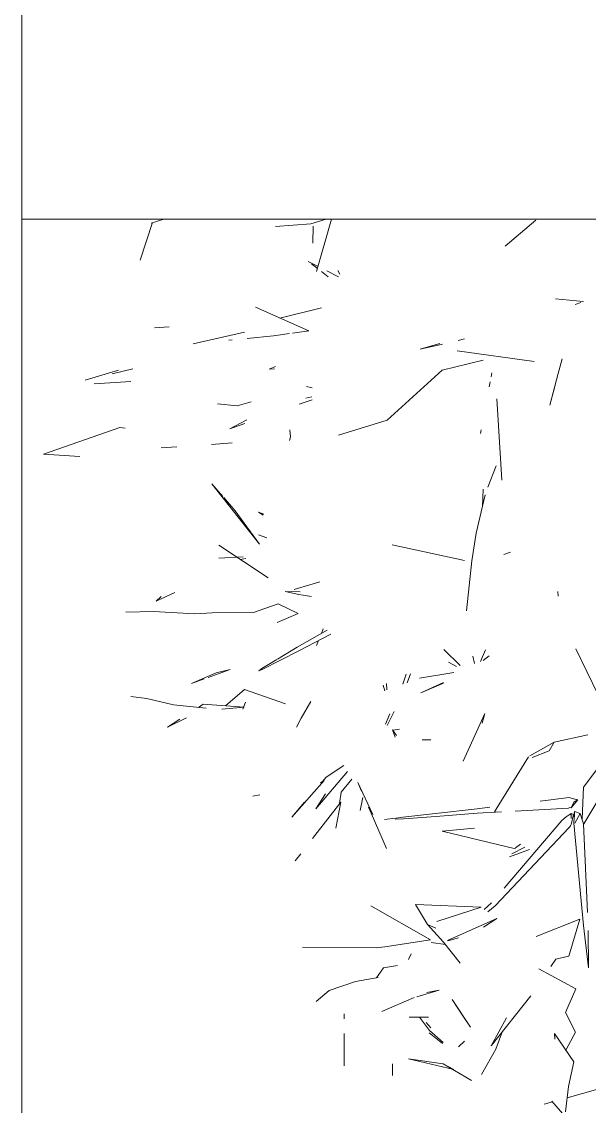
# Model space of a CAD drawing. Header units: millimetres. Extents: x -67152 to -48359, y -6192 to 21191.
# Drawn here: x -65075 to -64975.1, y 2188.3 to 2379.3 of the extents above; entities that cross this region are included whole.
import ezdxf

# ---------------------------------------------------------------- set-up
doc = ezdxf.new("R2010")
doc.units = ezdxf.units.MM
for name, color, linetype, lineweight in [('G-IMPT', 8, 'Continuous', 9), ('I-FURN', 30, 'Continuous', 9), ('L-PLNT', 71, 'Continuous', 9)]:
    doc.layers.add(name, color=color, linetype=linetype, lineweight=lineweight)

# ---------------------------------------------------------------- blocks, each defined once
blk = doc.blocks.new('PM_001 - PM_001-3564975-Nivel 1 Oficinas')
at = {"layer": 'I-FURN'}
for p, q in [((1850, 400), (1850, -1856.04)), ((1850, -1400), (1578.57, -1400))]:
    blk.add_line(p, q, dxfattribs=at)
blk = doc.blocks.new('JARDIN VERTICAL_02 - JARDIN VERTICAL_02-V27-Nivel 1 Oficinas')
at = {"layer": 'G-IMPT'}
for p, q in [((-99.88, -82.46), (-121.09, -69.92)), ((-106.35, -82.57), (-121.65, -71.04)), ((-118.73, -78.09), (-130.71, -83.92)), ((-51.67, -85.41), (-54.07, -76.82)), ((-115.61, -81.76), (-114.28, -87.73)), ((-99.93, -82.54), (-84.3, -81.85)), ((-74.52, -81.68), (-82.02, -82.57)), ((-74.52, -81.68), (-81.1, -81.74)), ((-192.35, -87.49), (-191.91, -82.55)), ((-191.75, -82.99), (-191.4, -84)), ((-100.81, -82.8), (-106.35, -82.57)), ((-104.15, -83.53), (-104.32, -84.3)), ((-104.15, -83.53), (-104.24, -83.9)), ((-103.73, -84.22), (-104.15, -83.53)), ((-102.7, -84.73), (-104.15, -83.53)), ((-102.1, -84.14), (-101.73, -83.16)), ((-101.73, -83.16), (-100.81, -82.84)), ((-101.73, -83.16), (-101.36, -83.03)), ((-101.73, -83.16), (-100, -84.09)), ((-100.81, -82.84), (-99.93, -82.54)), ((-100.05, -84.23), (-82.02, -82.57)), ((-80.04, -90.9), (-83.11, -83.17)), ((-76.63, -85.13), (-83.11, -83.17)), ((-70.87, -83.89), (-74.39, -90.43)), ((-66.7, -85.7), (-70.87, -83.89)), ((-63.19, -83.93), (-66.7, -85.7)), ((-63.19, -83.93), (-60.05, -85.65)), ((-104.32, -84.3), (-104.53, -85.07)), ((-104.53, -85.07), (-103.92, -90.16)), ((-103.73, -84.22), (-102.7, -84.73)), ((-102.7, -84.73), (-102.76, -84.93)), ((-102.76, -84.93), (-102.69, -85.16)), ((-102.69, -85.16), (-102.15, -94.57)), ((-102.1, -84.14), (-101.17, -84.12)), ((-101.65, -84.17), (-102.1, -84.14)), ((-102.1, -84.14), (-101, -84.2)), ((-101.58, -84.28), (-101.7, -84.69)), ((-100.82, -84.7), (-101.7, -84.69)), ((-101.7, -84.69), (-101.52, -84.97)), ((-101.7, -84.69), (-101.12, -85.58)), ((-101.58, -84.28), (-99.77, -84.71)), ((-101.12, -85.58), (-100.48, -86.38)), ((-101, -84.2), (-100.05, -84.23)), ((-99.77, -84.71), (-99.53, -84.85)), ((-99.53, -84.85), (-99.24, -85.07)), ((-99.24, -85.07), (-85.45, -98.12)), ((-76.06, -87.41), (-76.63, -85.13)), ((-62.98, -87.63), (-57.99, -84.26)), ((-53.66, -85.17), (-57.99, -84.26)), ((-53.66, -85.17), (-49.19, -85.72)), ((-51.04, -88.11), (-48.45, -85.81)), ((-179.24, -86.98), (-181.81, -86.29)), ((-173.66, -88.49), (-179.24, -87.02)), ((-173.66, -88.49), (-176.95, -87.6)), ((-140, -87.02), (-140.82, -87.05)), ((-114.28, -87.73), (-111.9, -92.01)), ((-114.28, -87.73), (-112.78, -88.58)), ((-100.48, -86.38), (-88.58, -96.53)), ((-74.78, -88.29), (-76.06, -87.41)), ((-62, -87.6), (-62.98, -87.63)), ((-111.59, -91.56), (-112.78, -88.58)), ((-50.53, -89.47), (-50.94, -88.02)), ((-201.64, -96.34), (-206.24, -90.93)), ((-183.22, -104.79), (-181.36, -91.22)), ((-111.69, -92.22), (-102.05, -98.19)), ((-95.8, -92.87), (-94.64, -95.14)), ((-94.07, -95.55), (-95.39, -92.06)), ((-69.64, -91.8), (-60.83, -98.82)), ((-147.37, -96.57), (-147.77, -95.4)), ((-95.48, -94.53), (-98.63, -107.43)), ((-96.31, -93.63), (-95.69, -94.52)), ((-169.99, -97.48), (-160.46, -96.9)), ((-102.01, -96.98), (-101.76, -101.24)), ((-60.83, -98.82), (-65.75, -96.08)), ((-60.25, -98), (-63.37, -96.8)), ((-178.63, -98.79), (-179.35, -98.66)), ((-176.86, -99.13), (-177.76, -98.96)), ((-174.76, -97.8), (-169.99, -97.48)), ((-159.19, -99.36), (-162.97, -97.93)), ((-128.67, -100.2), (-129.52, -99.17)), ((-102.85, -99.03), (-102.58, -101.27)), ((-85.98, -98.74), (-84.85, -100.04)), ((-85.45, -98.12), (-84.43, -99.38)), ((-81.69, -100.14), (-83.22, -97.83)), ((-83.22, -97.83), (-79.37, -106.48)), ((-60.25, -98), (-55.75, -100.52)), ((-179.8, -107.45), (-181.59, -100.22)), ((-168.67, -100.69), (-169.33, -100.57)), ((-155.8, -100.34), (-158.85, -100.19)), ((-151.13, -101.42), (-157.88, -99.85)), ((-128.5, -100.69), (-130.53, -99.77)), ((-119.34, -99.91), (-110.97, -103.72)), ((-119.34, -99.91), (-117.66, -100.39)), ((-101.76, -101.24), (-101.22, -108.52)), ((-85.24, -100.58), (-85.71, -112.12)), ((-85.24, -100.58), (-82.73, -108.35)), ((-151.13, -101.42), (-146.22, -102.19)), ((-146.22, -102.19), (-137.44, -103.14)), ((-129.45, -102.03), (-128.14, -101.74)), ((-102.58, -101.27), (-101.73, -108.6)), ((-99.15, -101.74), (-98.63, -107.43)), ((-68.98, -105.69), (-64.1, -102.45)), ((-65.94, -103.65), (-64.12, -102.44)), ((-57.62, -107.23), (-54.7, -102.29)), ((-185.31, -103.47), (-185.05, -104.59)), ((-146.31, -103.48), (-149.03, -116.25)), ((-127.78, -104.23), (-130.6, -107.16)), ((-127.62, -104.91), (-128.39, -106.3)), ((-79.83, -104.55), (-79.28, -106.42)), ((-79.06, -107.18), (-75.39, -104.26)), ((-68.98, -105.68), (-65.94, -103.65)), ((-61.62, -103.47), (-60.66, -104.55)), ((-125.54, -111.4), (-126.55, -105.38)), ((-79.01, -109.34), (-78.64, -106.85)), ((-56.65, -105.37), (-58.54, -113.34)), ((-57.62, -107.23), (-56.65, -105.37)), ((-183.52, -111.29), (-184.49, -107.86)), ((-184.42, -107.36), (-183.52, -111.29)), ((-171, -117.13), (-179.8, -107.45)), ((-123, -111.2), (-124.79, -107.22)), ((-123, -111.2), (-124.69, -107.21)), ((-101.09, -114.33), (-101.73, -108.6)), ((-100.79, -114.26), (-101.22, -108.52)), ((-79.06, -107.18), (-82.2, -110)), ((-82.2, -110), (-81.52, -108.55)), ((-69.45, -111.9), (-70.62, -107.94)), ((-70.62, -107.94), (-70.21, -110.15)), ((-63.51, -109.68), (-61.38, -107.26)), ((-63.07, -109.74), (-61.2, -107.34)), ((-57.62, -107.23), (-58.54, -113.34)), ((-114.68, -110.06), (-114.72, -109.43)), ((-114.68, -110.06), (-114.71, -110.97)), ((-82.2, -110), (-85.71, -112.12)), ((-79.47, -109.49), (-85.44, -119.96)), ((-78.26, -117.51), (-79.47, -109.49)), ((-63.51, -109.68), (-65.83, -111.42)), ((-65.83, -113.26), (-65.83, -109.81)), ((-63.95, -109.42), (-64.92, -110.24)), ((-69.31, -112.38), (-66.87, -118.02)), ((-126.35, -113.02), (-124.77, -113.59)), ((-126.28, -113.79), (-124.49, -114.36)), ((-100.93, -115.54), (-101.09, -114.33)), ((-100.73, -115.72), (-100.79, -114.26)), ((-76, -113.36), (-77, -112.86)), ((-117.21, -117.09), (-119.71, -115.9)), ((-116.61, -114.92), (-116.41, -116.04)), ((-116.46, -116.19), (-115.47, -115.46)), ((-116.46, -116.19), (-115.16, -115.72)), ((-100.65, -117.59), (-100.91, -115.67)), ((-74.56, -117.78), (-74.94, -115.31)), ((-57.61, -116.16), (-55.58, -116.16)), ((-171, -117.13), (-168.36, -125.66)), ((-123.49, -117.17), (-124.6, -117.23)), ((-123.36, -117.54), (-124.33, -117.8)), ((-117.49, -117.39), (-119.27, -116.61)), ((-101.79, -119.94), (-95.58, -117.25)), ((-78.26, -117.51), (-78.08, -119.06)), ((-74.56, -117.78), (-72.78, -118.96)), ((-107.2, -122.27), (-101.55, -119.63)), ((-102.85, -120.4), (-101.79, -119.94)), ((-78.08, -119.06), (-78.16, -131.99)), ((-72.82, -118.69), (-72.14, -122.71)), ((-107.2, -122.27), (-105.64, -121.6)), ((-104.54, -121.4), (-102.24, -121.84)), ((-109.12, -124.12), (-102.53, -129.69)), ((-105.48, -125.19), (-107.75, -123.31)), ((-70.53, -127.31), (-72.14, -122.71)), ((-196.7, -125.44), (-197.37, -125.82)), ((-196.27, -125.66), (-197.31, -127.71)), ((-108.13, -127.82), (-110.19, -124.75)), ((-105.48, -125.19), (-103.49, -125.52)), ((-103.74, -125.27), (-99.15, -126.16)), ((-103.74, -125.27), (-97.32, -130.24)), ((-66.46, -124.66), (-65.54, -124.66)), ((-62.96, -124.66), (-57.31, -124.66)), ((-197.18, -129.54), (-206.38, -126.88)), ((-205.57, -130.56), (-206.38, -127.86)), ((-197.19, -128.69), (-196.25, -127.48)), ((-134.04, -127.66), (-131, -132.96)), ((-133.31, -127.02), (-130.36, -132.66)), ((-108.11, -127.84), (-107.38, -128.47)), ((-70.53, -127.31), (-68.59, -129.63)), ((-198.1, -129.28), (-198.97, -130.99)), ((-198.52, -130.41), (-197.73, -129.39)), ((-188.99, -136), (-190.82, -128.69)), ((-141.19, -133.48), (-142.51, -128.94)), ((-134.23, -128.36), (-133.46, -128.67)), ((-132.18, -129.18), (-131.33, -129.52)), ((-107.54, -128.2), (-101.1, -133.89)), ((-107.54, -128.2), (-107.14, -128.86)), ((-107.54, -128.2), (-107.18, -128.82)), ((-102.53, -129.69), (-105.2, -127.99)), ((-205.57, -130.56), (-205.09, -136.77)), ((-205.18, -130.13), (-202.19, -130.19)), ((-190.92, -140.31), (-186.72, -130.92)), ((-186.33, -133.75), (-186.72, -130.92)), ((-176.68, -130.31), (-176.94, -131.31)), ((-175.14, -130.39), (-174.91, -131.43)), ((-174.6, -130.3), (-173.8, -132.58)), ((-140.3, -132.65), (-139.93, -130.44)), ((-118.51, -132.25), (-121.46, -130.55)), ((-103.71, -131.64), (-101.1, -133.89)), ((-140.84, -135.07), (-140.79, -132.41)), ((-140.84, -135.07), (-140.3, -132.65)), ((-138.67, -136.3), (-136.96, -132.76)), ((-135.39, -136.46), (-136.96, -132.76)), ((-128.94, -136.41), (-131, -132.96)), ((-127.12, -139.09), (-130.36, -132.66)), ((-118.51, -132.25), (-116.95, -133.05)), ((-94.63, -132.33), (-93.37, -133.31)), ((-185.86, -137.13), (-186.25, -134.32)), ((-168.1, -134.12), (-169.3, -134.27)), ((-167.45, -134.29), (-168.1, -134.12)), ((-123.59, -142.25), (-121.07, -135)), ((-185.86, -137.13), (-185.4, -141.76)), ((-180.45, -136.76), (-179.97, -137.88)), ((-179.97, -137.88), (-180.07, -136.92)), ((-137.16, -140.66), (-138.67, -136.3)), ((-127.29, -139.17), (-128.87, -136.52)), ((-154.8, -139.78), (-154.47, -138.8)), ((-154.8, -139.78), (-154.27, -138.95)), ((-150.79, -139.74), (-150.26, -138.3)), ((-143.26, -138.06), (-148.98, -146.73)), ((-126.88, -139.71), (-127.29, -139.17)), ((-126.88, -139.71), (-127.12, -139.09)), ((-173.55, -143.54), (-174.24, -141.04)), ((-159.8, -147.96), (-149.18, -139.59)), ((-155.06, -143.86), (-149.18, -139.59)), ((-137.07, -147.92), (-137.16, -140.66)), ((-104.8, -140.73), (-105.01, -139.51)), ((-184.47, -151.27), (-186.51, -142.2)), ((-169.48, -144.82), (-171.04, -141.81)), ((-170.41, -142.19), (-169.48, -144.82)), ((-146.73, -146.77), (-146.94, -142.45)), ((-146.49, -142.96), (-146.65, -141.99)), ((-120.68, -145.59), (-123.59, -142.25)), ((-121.31, -142.05), (-120.13, -142.5)), ((-120.98, -149.48), (-120.43, -142.29)), ((-120.12, -146.24), (-120.43, -142.29)), ((-185.15, -144.39), (-185.08, -145)), ((-173.55, -143.54), (-173.87, -146.96)), ((-167, -144.41), (-166.74, -148.05)), ((-157.4, -145.88), (-155.06, -143.86)), ((-125.67, -148.63), (-127.07, -144.77)), ((-126.53, -147.19), (-127.07, -144.77)), ((-159.8, -147.96), (-157.58, -146.04)), ((-137.07, -147.92), (-136.87, -150.98)), ((-124.6, -151.56), (-126.53, -147.19)), ((-120.28, -149), (-120.88, -154.7)), ((-124.6, -151.56), (-125.42, -149.32)), ((-120.98, -149.48), (-120.42, -150.35)), ((-137.33, -158.26), (-136.87, -150.98)), ((-116.92, -155.79), (-118.56, -152.46)), ((-166.3, -154.13), (-166.11, -156.87)), ((-140.66, -154.46), (-139.12, -157.78)), ((-121.99, -159.44), (-120.88, -154.7)), ((-118.34, -153.58), (-116.92, -155.79)), ((-206.38, -156.4), (-205.69, -158.63)), ((-187.44, -155.51), (-187.27, -158.07)), ((-205.81, -158.44), (-199.16, -160.59)), ((-139.94, -156.91), (-139.12, -157.78)), ((-137.33, -158.26), (-137.19, -163.11)), ((-121.99, -159.44), (-122.34, -162.24)), ((-179.18, -165.53), (-180.03, -161.87)), ((-177.8, -162.26), (-177.39, -168.67)), ((-169.61, -163.23), (-169.69, -164.17)), ((-165, -177.6), (-169.69, -164.17)), ((-178.07, -170.3), (-179.81, -164.41)), ((-165, -177.6), (-164.6, -171.22))]:
    blk.add_line(p, q, dxfattribs=at)

msp = doc.modelspace()

# ---------------------------------------------------------------- block references
at = {"layer": 'I-FURN', "rotation": 180}
msp.add_blockref('PM_001 - PM_001-3564975-Nivel 1 Oficinas', (-63225.04, 944.53), dxfattribs=at)
at = {"layer": 'L-PLNT', "rotation": 269.9999999999999}
msp.add_blockref('JARDIN VERTICAL_02 - JARDIN VERTICAL_02-V27-Nivel 1 Oficinas', (-64893.59, 2138.15), dxfattribs=at)

doc.saveas('drawing.dxf')
